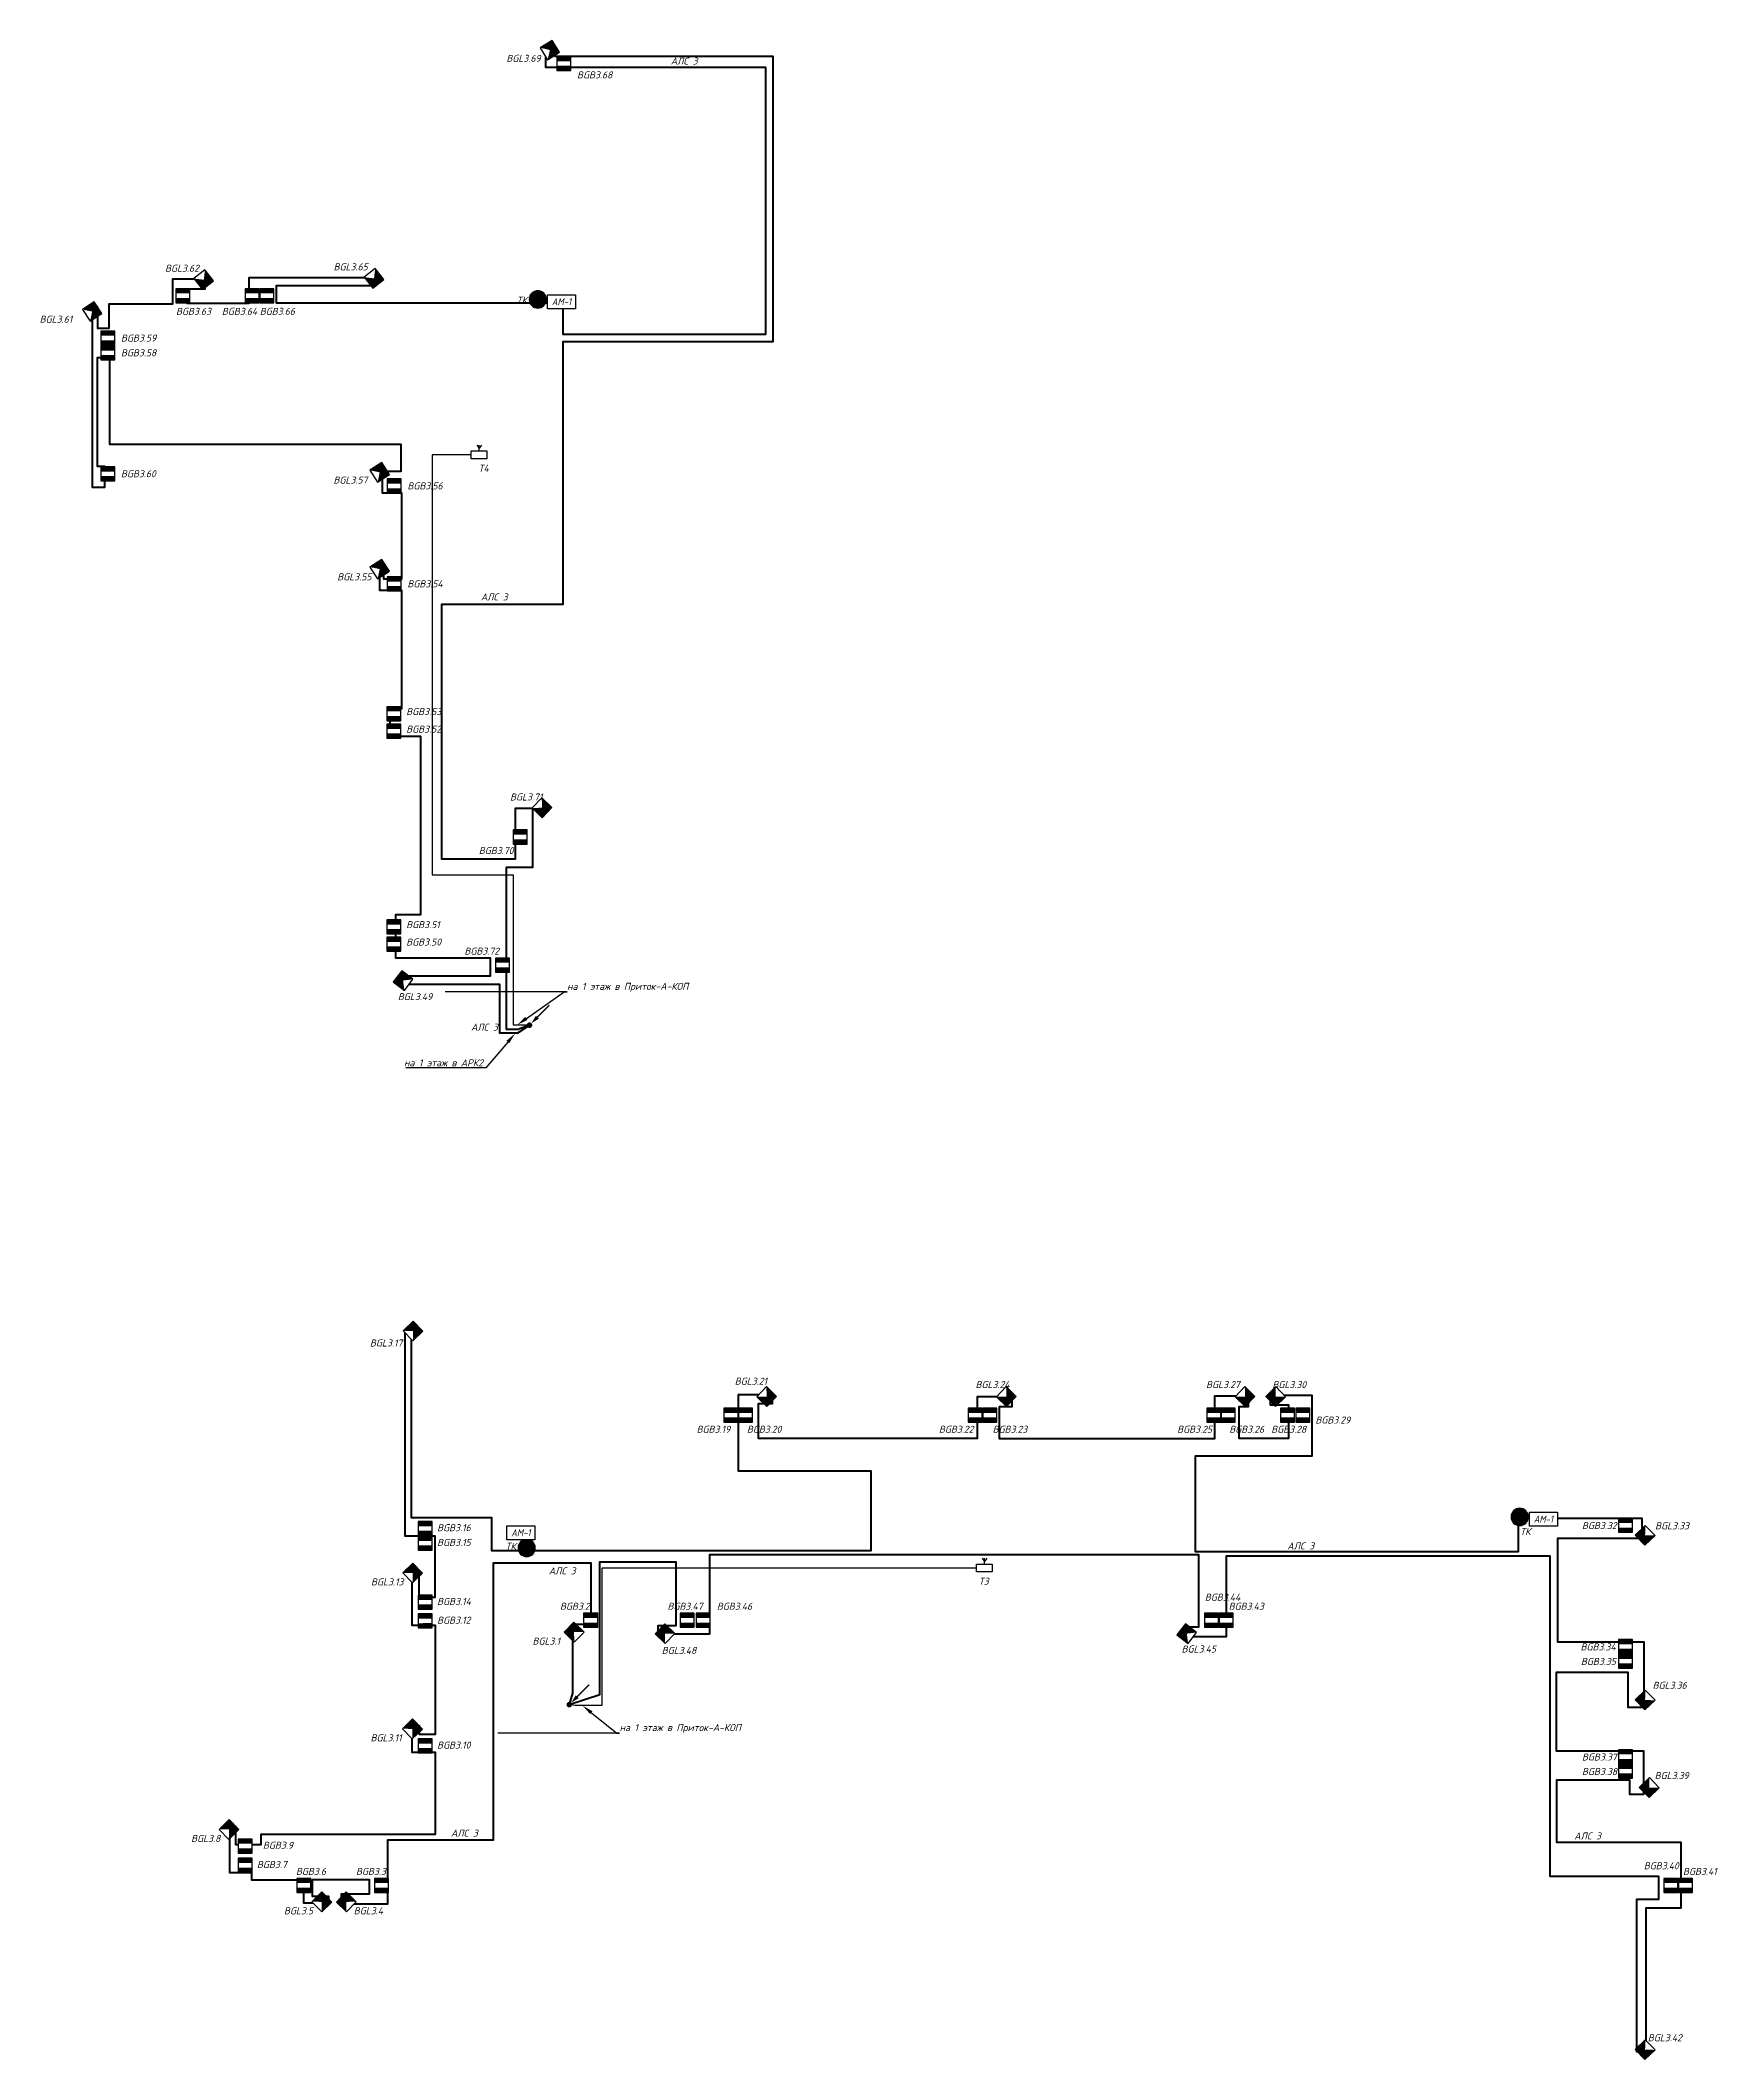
# Model space of a CAD drawing. Extents: x -72636 to 8142370, y -29900 to 852868.
# Drawn here: x 249711 to 309478, y 329819 to 401787 of the extents above; entities that cross this region are included whole.
import ezdxf
from ezdxf import colors
from ezdxf.entities.mleader import LeaderData, LeaderLine
from ezdxf.enums import TextEntityAlignment as Align
from ezdxf.math import Vec2, Vec3

# ---------------------------------------------------------------- set-up
doc = ezdxf.new("R2010")
doc.units = 0
doc.header["$LTSCALE"] = 100
doc.header["$PDMODE"] = 1
doc.header["$PDSIZE"] = 200
for name, color, linetype in [('!!ВОК', 30, 'Continuous'), ('003_ОС', 170, 'Continuous'), ('ODG - ПС', 1, 'Continuous'), ('ODG - Текст', 7, 'Continuous'), ('RC-Позиционные_обозначения', 7, 'Continuous')]:
    doc.layers.add(name, color=color, linetype=linetype)
doc.layers.add('ODG - СОТС', color=7, linetype='Continuous', true_color=0xff5800)
for name, color, linetype, lineweight in [('RC-Извещатели_охранные', 5, 'Continuous', 30), ('RC-Прочее_оборудование', 1, 'Continuous', 30), ('АП_АСУ_ОсновнаяТолстая', 7, 'Continuous', 30), ('Кабельные стояки', 7, 'Continuous', 25), ('текст', 7, 'Continuous', 13)]:
    doc.layers.add(name, color=color, linetype=linetype, lineweight=lineweight)
doc.styles.add('ISOCPEUR', font='isocpeui.ttf', dxfattribs={"height": 250})
doc.linetypes.add('ограждение1', pattern='A,0.25,-0.1,[133,ltypeshp.shx,S=0.1,R=0,X=-0.1,Y=0],-0.1,1', length=1.45)

# ---------------------------------------------------------------- blocks, each defined once
blk = doc.blocks.new('A$C965ac34c')
at = {"layer": '003_ОС', "color": 3, "lineweight": 30, "ltscale": 100}
blk.add_lwpolyline([(0, 284), (560, 284), (560, 0), (0, 0)], close=True, dxfattribs=at)
for points in [[(197, 489), (280, 376)], [(280, 284), (280, 489)], [(363, 489), (280, 376)]]:
    blk.add_lwpolyline(points, dxfattribs=at)
blk = doc.blocks.new('RC-UGO-IOM-02')
at = {"layer": 'RC-Извещатели_охранные'}
blk.add_point((0, 0), dxfattribs=at)
blk.add_wipeout([(2.5, -2.5), (2.5, 2.5), (-2.5, 2.5), (-2.5, -2.5)]).dxf.layer = 'RC-Извещатели_охранные'
blk.add_wipeout([(-2.5, -2.5), (-2.5, 2.5), (2.5, 2.5), (2.5, -2.5)]).dxf.layer = 'RC-Извещатели_охранные'
h = blk.add_hatch(color=256, dxfattribs=at)
h.dxf.hatch_style = 1
h.paths.add_polyline_path([(2.5, 0.8), (2.5, 2.51), (-2.5, 2.5), (-2.5, 0.8)])
h = blk.add_hatch(color=256, dxfattribs=at)
h.dxf.hatch_style = 1
h.paths.add_polyline_path([(2.5, -2.5), (2.5, -0.79), (-2.5, -0.8), (-2.5, -2.5)])
blk.add_lwpolyline([(-2.5, -2.5), (2.5, -2.5), (2.5, 2.5), (-2.5, 2.5)], close=True, dxfattribs=at)
at = {"layer": 'RC-Извещатели_охранные', "style": 'ISOCPEUR'}
blk.add_attdef('PSTN', text='', height=2.5, dxfattribs=at).set_placement((0.98, 2.6), align=Align.BOTTOM_LEFT)
blk = doc.blocks.new('RC-UGO-IOPO-02')
blk.add_wipeout([(2.5, -2.5), (2.5, 2.5), (-2.5, 2.5), (-2.5, -2.5)])
blk.add_wipeout([(-2.5, -2.5), (-2.5, 2.5), (2.5, 2.5), (2.5, -2.5)])
h = blk.add_hatch(color=256)
h.dxf.hatch_style = 1
h.paths.add_polyline_path([(2.5, -2.5), (0, 0), (2.5, 2.5), (-2.5, 2.5), (-2.5, -2.5)])
blk.add_lwpolyline([(-2.5, -2.5), (2.5, -2.5), (2.5, 2.5), (-2.5, 2.5)], close=True)
at = {"style": 'ISOCPEUR'}
blk.add_attdef('PSTN', text='', height=2.5, dxfattribs=at).set_placement((0.98, 2.6), align=Align.BOTTOM_LEFT)
blk = doc.blocks.new('*U34')
at = {"layer": 'ODG - ПС'}
h = blk.add_hatch(color=20, dxfattribs=at)
h.dxf.hatch_style = 1
h.set_gradient(color1=(255, 88, 0), color2=(255, 96, 10), one_color=1, tint=0.52, name='CYLINDER')
h.paths.add_polyline_path([(75, 0, 1), (-75, 0, 1)])
at = {"layer": 'ODG - СОТС', "lineweight": 30}
h = blk.add_hatch(color=7, dxfattribs=at)
h.dxf.hatch_style = 1
h.set_gradient(color1=(255, 255, 255), one_color=1, tint=1, name='INVCYLINDER')
h.paths.add_polyline_path([(-150, 0, 1), (150, 0, 1)])
h.paths.add_polyline_path([(75, 0, -1), (-75, 0, -1)], flags=16)
for radius in [150, 75]:
    blk.add_circle((0, 0), radius, dxfattribs=at)
at = {"layer": 'ODG - Текст', "style": 'ISOCPEUR', "oblique": 15, "width": 0.8}
blk.add_attdef('НОМЕР', text='', height=250, dxfattribs=at).set_placement((0, 325), align=Align.MIDDLE_CENTER)
blk = doc.blocks.new('RC-UGO-AM-01')
blk.add_wipeout([(-4.99, 2.5), (4.99, 2.5), (4.99, -2.5), (-4.99, -2.49)])
blk.add_point((0, 0))
blk.add_wipeout([(4.99, 2.5), (4.99, -2.5), (-4.99, -2.5), (-4.99, 2.5)])
blk.add_wipeout([(-4.99, -2.5), (-4.99, 2.5), (4.99, 2.5), (4.99, -2.5)])
blk.add_lwpolyline([(-4.99, 2.5), (4.99, 2.5), (4.99, -2.5), (-4.99, -2.5), (-4.99, 2.5)], close=True)
blk.add_lwpolyline([(-4.99, 2.5), (-4.99, 2.5)])
blk.add_lwpolyline([(-4.99, 2.5), (-4.99, 2.5)])
at = {"ltscale": 100, "style": 'ISOCPEUR', "width": 0.9}
blk.add_text('АМ-1', height=2.5, dxfattribs=at).set_placement((0, 0), align=Align.MIDDLE)
at = {"style": 'ISOCPEUR'}
blk.add_attdef('PSTN', text='', height=2.5, dxfattribs=at).set_placement((2.32, 2.4), align=Align.BOTTOM_LEFT)
blk = doc.blocks.new('*U65')
blk.add_hatch(color=256).paths.add_polyline_path([(-0.71, -0.71, 1), (0.71, 0.71, 1)])
at = {"const_width": 0.5}
blk.add_lwpolyline([(2.83, 2.83), (7.07, 7.07)], dxfattribs=at)
blk.add_lwpolyline([(0.71, 0.71, 0, 1.5, 0), (2.83, 2.83, 2, 2, 0)], format="xyseb")

msp = doc.modelspace()

# ---------------------------------------------------------------- linework, layer by layer
at = {"layer": '!!ВОК', "color": 6, "linetype": 'ограждение1', "lineweight": 50, "ltscale": 500}
msp.add_lwpolyline([(267140, 366688), (266725, 366530), (266326, 366530), (266326, 372316), (267258, 372316), (267258, 374414), (266625, 374414), (266625, 372602), (264022, 372602), (264022, 381694), (268339, 381694), (268339, 391058), (275818, 391058), (275818, 401210), (268053, 401210), (268053, 401436), (267706, 401436), (267706, 400827), (275549, 400827), (275549, 391307), (268339, 391307), (268339, 392420), (258121, 392420), (258121, 393052), (261668, 393052), (261668, 393321), (257136, 393321), (257136, 392412), (254941, 392412), (254941, 392930), (255581, 392930), (255581, 393277), (254415, 393277), (254415, 392385), (252145, 392385), (252145, 391512), (251762, 391512), (251762, 392279), (251550, 392279), (251550, 390413), (251550, 385868), (252004, 385868), (252004, 386605), (251744, 386605), (251744, 390488), (252171, 390488), (252171, 387397), (262559, 387397), (262559, 386424), (261895, 386424), (261895, 385660), (262576, 385660), (262576, 382586), (261954, 382586), (261954, 383099), (261790, 383099), (261790, 382194), (262584, 382194), (262584, 377964), (262168, 377964), (262168, 376983), (263253, 376983), (263253, 370622), (262365, 370622), (262365, 369088), (265736, 369088), (265736, 368437), (262528, 368437), (262528, 368145), (266072, 368145), (266072, 366414), (266728, 366414)], close=True, dxfattribs=at)
msp.add_lwpolyline([(268559, 342471), (269652, 342832), (269652, 347564), (272349, 347564), (272349, 345282), (271719, 345282), (271719, 344993), (273568, 344993), (273568, 347823), (290980, 347823), (290980, 345237), (290452, 345237), (290452, 344899), (291980, 344899), (291980, 347769), (303499, 347769), (303499, 336362), (307374, 336362), (307374, 335527), (306588, 335527), (306588, 330106), (306931, 330106), (306931, 335228), (308175, 335228), (308175, 337552), (303753, 337552), (303753, 339796), (306333, 339796), (306333, 339277), (306851, 339277), (306851, 340809), (303738, 340809), (303738, 343629), (306278, 343629), (306278, 342379), (306866, 342379), (306866, 344696), (303787, 344696), (303787, 348398), (306787, 348398), (306787, 349100), (302367, 349100), (302367, 347915), (290874, 347915), (290874, 351337), (295026, 351337), (295026, 353487), (293530, 353487), (293530, 353154), (294185, 353154), (294185, 351957), (292424, 351957), (292424, 353092), (292757, 353092), (292757, 353462), (291550, 353462), (291550, 351950), (283891, 351950), (283891, 353096), (284337, 353096), (284337, 353436), (283094, 353436), (283094, 351955), (275296, 351955), (275296, 353203), (275797, 353203), (275797, 353517), (274580, 353517), (274580, 350809), (279308, 350809), (279308, 347950), (265801, 347950), (265801, 349124), (262940, 349124), (262940, 355759), (262695, 355759), (262695, 348488), (263767, 348488), (263767, 346284), (263208, 346284), (263208, 347266), (262945, 347266), (262945, 345301), (263773, 345301), (263773, 341411), (263220, 341411), (263220, 341720), (262943, 341720), (262943, 340772), (263781, 340772), (263781, 337844), (257570, 337844), (257570, 337474), (256673, 337474), (256673, 338122), (256445, 338122), (256445, 336485), (257232, 336485), (257232, 336225), (259085, 336225), (259085, 335401), (259993, 335401), (259993, 335629), (259411, 335629), (259411, 336243), (261424, 336243), (261424, 335714), (260431, 335714), (260431, 335374), (262097, 335374), (262097, 337653), (265857, 337653), (265857, 347530), (269323, 347530), (269323, 345331), (268673, 345331), (268673, 342881), (268559, 342471)], dxfattribs=at)
at = {"color": 4, "ltscale": 100}
for points in [[(265062, 387015), (263671, 387015), (263671, 372044), (266561, 372044), (266561, 366697), (267169, 366697)], [(283070, 347338), (269717, 347338), (269717, 342434), (268762, 342434), (268559, 342471)]]:
    msp.add_lwpolyline(points, dxfattribs=at)

# ---------------------------------------------------------------- block references
at = {"color": 5, "lineweight": 30, "xscale": -2.054613688905472, "yscale": 2.054613688905472, "zscale": 2.054613688905472, "rotation": 180}
for p in [(267437, 392555), (302427, 349162), (267039, 348053)]:
    msp.add_blockref('*U34', p, dxfattribs=at)
for p in [(265062, 386873), (283070, 347198)]:
    msp.add_blockref('A$C965ac34c', p)
at = {"layer": 'Кабельные стояки', "color": 5, "xscale": 100, "yscale": 100, "zscale": 100}
for p in [(267140, 366688), (268559, 342471)]:
    msp.add_blockref('*U65', p, dxfattribs=at)

# ---------------------------------------------------------------- texts
at = {"color": 7, "lineweight": 30, "ltscale": 100, "char_height": 250, "width": 1074.44, "attachment_point": 1, "style": 'ISOCPEUR'}
for insert in [(272175, 401176), (265405, 382074), (265057, 366742), (294146, 348251), (267827, 347363), (264343, 338019), (304368, 337914)]:
    msp.add_mtext('{\\C256;АЛС 3}', dxfattribs=dict(at, insert=insert))
at = {"layer": 'текст', "color": 7, "char_height": 250, "width": 511.65, "attachment_point": 5, "style": 'ISOCPEUR'}
for s, insert in [('ТК', (266868, 392527)), ('Т4', (265507, 386542)), ('ТК', (302627, 348640)), ('ТК', (266471, 348113)), ('Т3', (283327, 346869))]:
    msp.add_mtext(s, dxfattribs=dict(at, insert=insert))

# ---------------------------------------------------------------- leaders
at = {"layer": 'АП_АСУ_ОсновнаяТолстая'}
ml = msp.add_multileader_mtext('Standard', dxfattribs=at)
ml.set_content('на 1 этаж в Приток-А-КОП', color=256, style='ISOCPEUR')
ml.set_leader_properties()
ml.build(insert=Vec2(0, 0))
ml.multileader.update_dxf_attribs({"text_left_attachment_type": 6, "text_right_attachment_type": 6, "dogleg_length": 100, "arrow_head_size": 400})
ctx = ml.context
ctx.base_point, ctx.char_height, ctx.arrow_head_size, ctx.landing_gap_size, ctx.plane_origin = Vec3(268480, 367871, 0), 250, 400, 0, Vec3(277624, 357786, 0)
ctx.left_attachment, ctx.right_attachment = 6, 6
notes = []
notes.append((ctx, [(1, (1, 1, 0), (268380, 367871, 0), (1, 0), 100, [(0, [(266702, 366697, 0)], 0, [])])]))
ctx.mtext.insert, ctx.mtext.width, ctx.mtext.flow_direction = Vec3(268480, 368196, 0), 4570.65, 5
ml = msp.add_multileader_mtext('Standard', dxfattribs=at)
ml.set_content('на 1 этаж в АРК2', color=256, style='ISOCPEUR')
ml.set_leader_properties()
ml.build(insert=Vec2(0, 0))
ml.multileader.update_dxf_attribs({"text_left_attachment_type": 6, "text_right_attachment_type": 6, "dogleg_length": 100, "arrow_head_size": 400})
ctx = ml.context
ctx.base_point, ctx.char_height, ctx.arrow_head_size, ctx.landing_gap_size, ctx.plane_origin = Vec3(262449, 365170, 0), 250, 400, 0, Vec3(272188, 354913, 0)
ctx.left_attachment, ctx.right_attachment, ctx.text_align_type = 6, 6, 2
notes.append((ctx, [(0, (1, 1, 0), (265585, 365170, 0), (-1, 0), 100, [(0, [(266628, 366392, 0)], 0, [])])]))
ctx.mtext.insert, ctx.mtext.width, ctx.mtext.alignment, ctx.mtext.flow_direction = Vec3(265485, 365470, 0), 4570.65, 3, 5
ml = msp.add_multileader_mtext('Standard', dxfattribs=at)
ml.set_content('на 1 этаж в Приток-А-КОП', color=256, style='ISOCPEUR')
ml.set_leader_properties()
ml.build(insert=Vec2(0, 0))
ml.multileader.update_dxf_attribs({"text_left_attachment_type": 6, "text_right_attachment_type": 6, "dogleg_length": 100, "arrow_head_size": 400})
ctx = ml.context
ctx.base_point, ctx.char_height, ctx.arrow_head_size, ctx.landing_gap_size, ctx.plane_origin = Vec3(270353, 341453, 0), 250, 400, 0, Vec3(279497, 334178, 0)
ctx.left_attachment, ctx.right_attachment = 6, 6
notes.append((ctx, [(1, (1, 1, 0), (270253, 341453, 0), (1, 0), 100, [(0, [(269033, 342434, 0)], 0, [])])]))
ctx.mtext.insert, ctx.mtext.width, ctx.mtext.flow_direction = Vec3(270353, 341778, 0), 4570.65, 5
for ctx, leaders in notes:
    for number, flags, end, landing, length, lines in leaders:
        leader = LeaderData()
        leader.index, (leader.has_last_leader_line, leader.has_dogleg_vector, leader.attachment_direction) = number, flags
        leader.last_leader_point, leader.dogleg_vector, leader.dogleg_length = Vec3(end), Vec3(landing), length
        for number, points, colour, breaks in lines:
            line = LeaderLine()
            line.index, line.vertices, line.color, line.breaks = number, Vec3.list(points), colors.encode_raw_color(colour), breaks
            leader.lines.append(line)
        ctx.leaders.append(leader)

# ---------------------------------------------------------------- next in the draw order: block references
at = {"layer": 'RC-Извещатели_охранные', "color": 1, "lineweight": 30, "ltscale": 30}
ref = msp.add_blockref('RC-UGO-IOM-02', (268367, 400965), dxfattribs=dict(at, xscale=100, yscale=100, zscale=100))
ref.add_attrib('PSTN', 'BGB3.68', (268836, 400430), dxfattribs={"layer": 'RC-Позиционные_обозначения', "height": 250, "style": 'ISOCPEUR'})
at = {"layer": 'RC-Извещатели_охранные', "lineweight": 30, "ltscale": 30}
ref = msp.add_blockref('RC-UGO-IOPO-02', (261599, 393305), dxfattribs=dict(at, xscale=100.0000000000001, yscale=100.0000000000001, zscale=100.0000000000001, rotation=128.3801559069718))
ref.add_attrib('PSTN', 'BGL3.65', dxfattribs={"layer": 'RC-Позиционные_обозначения', "height": 250, "style": 'ISOCPEUR'}).set_placement((260768, 393515), align=Align.BOTTOM_CENTER)
at = {"layer": 'RC-Извещатели_охранные', "color": 1, "lineweight": 30, "ltscale": 30}
ref = msp.add_blockref('RC-UGO-IOM-02', (254792, 392687), dxfattribs=dict(at, xscale=100, yscale=100, zscale=100))
ref.add_attrib('PSTN', 'BGB3.63', (254544, 392004), dxfattribs={"layer": 'RC-Позиционные_обозначения', "height": 250, "style": 'ISOCPEUR'})
ref = msp.add_blockref('RC-UGO-IOM-02', (257255, 392687), dxfattribs=dict(at, xscale=100, yscale=100, zscale=100))
ref.add_attrib('PSTN', 'BGB3.64', (256178, 392004), dxfattribs={"layer": 'RC-Позиционные_обозначения', "height": 250, "style": 'ISOCPEUR'})
ref = msp.add_blockref('RC-UGO-IOM-02', (252115, 391177), dxfattribs=dict(at, xscale=100, yscale=100, zscale=100))
ref.add_attrib('PSTN', 'BGB3.59', (252583, 391053), dxfattribs={"layer": 'RC-Позиционные_обозначения', "height": 250, "style": 'ISOCPEUR'})
ref = msp.add_blockref('RC-UGO-IOM-02', (252115, 386341), dxfattribs=dict(at, xscale=100, yscale=100, zscale=100))
ref.add_attrib('PSTN', 'BGB3.60', (252583, 386217), dxfattribs={"layer": 'RC-Позиционные_обозначения', "height": 250, "style": 'ISOCPEUR'})
ref = msp.add_blockref('RC-UGO-IOM-02', (262321, 385905), dxfattribs=dict(at, xscale=100, yscale=100, zscale=100))
ref.add_attrib('PSTN', 'BGB3.56', (262790, 385782), dxfattribs={"layer": 'RC-Позиционные_обозначения', "height": 250, "style": 'ISOCPEUR'})
ref = msp.add_blockref('RC-UGO-IOM-02', (262321, 382417), dxfattribs=dict(at, xscale=100, yscale=100, zscale=100))
ref.add_attrib('PSTN', 'BGB3.54', (262790, 382293), dxfattribs={"layer": 'RC-Позиционные_обозначения', "height": 250, "style": 'ISOCPEUR'})
ref = msp.add_blockref('RC-UGO-IOM-02', (262303, 377164), dxfattribs=dict(at, xscale=100, yscale=100, zscale=100))
ref.add_attrib('PSTN', 'BGB3.52', (262748, 377114), dxfattribs={"layer": 'RC-Позиционные_обозначения', "height": 250, "style": 'ISOCPEUR'})
at = {"layer": 'RC-Извещатели_охранные', "lineweight": 30, "ltscale": 30}
ref = msp.add_blockref('RC-UGO-IOPO-02', (267587, 374436), dxfattribs=dict(at, xscale=-100, yscale=100, zscale=100, rotation=315.9947939755152))
ref.add_attrib('PSTN', 'BGL3.71', dxfattribs={"layer": 'RC-Позиционные_обозначения', "height": 250, "style": 'ISOCPEUR'}).set_placement((267025, 374620), align=Align.BOTTOM_CENTER)
at = {"layer": 'RC-Извещатели_охранные', "color": 1, "lineweight": 30, "ltscale": 30}
ref = msp.add_blockref('RC-UGO-IOM-02', (266804, 373394), dxfattribs=dict(at, xscale=100, yscale=100, zscale=100))
ref.add_attrib('PSTN', 'BGB3.70', (265334, 372786), dxfattribs={"layer": 'RC-Позиционные_обозначения', "height": 250, "style": 'ISOCPEUR'})
ref = msp.add_blockref('RC-UGO-IOM-02', (262303, 369576), dxfattribs=dict(at, xscale=100, yscale=100, zscale=100))
ref.add_attrib('PSTN', 'BGB3.50', (262748, 369526), dxfattribs={"layer": 'RC-Позиционные_обозначения', "height": 250, "style": 'ISOCPEUR'})
ref = msp.add_blockref('RC-UGO-IOM-02', (266176, 368830), dxfattribs=dict(at, xscale=100, yscale=100, zscale=100))
ref.add_attrib('PSTN', 'BGB3.72', (264821, 369202), dxfattribs={"layer": 'RC-Позиционные_обозначения', "height": 250, "style": 'ISOCPEUR'})
at = {"layer": 'RC-Извещатели_охранные', "lineweight": 30, "ltscale": 30}
ref = msp.add_blockref('RC-UGO-IOPO-02', (262636, 368278), dxfattribs=dict(at, xscale=100.0000000000001, yscale=100.0000000000001, zscale=100.0000000000001, rotation=322.4839867541859))
ref.add_attrib('PSTN', 'BGL3.49', dxfattribs={"layer": 'RC-Позиционные_обозначения', "height": 250, "style": 'ISOCPEUR'}).set_placement((263062, 367504), align=Align.BOTTOM_CENTER)
ref = msp.add_blockref('RC-UGO-IOPO-02', (262991, 355789), dxfattribs=dict(at, xscale=-100, yscale=100, zscale=100, rotation=44.21171226269389))
ref.add_attrib('PSTN', 'BGL3.17', dxfattribs={"layer": 'RC-Позиционные_обозначения', "height": 250, "style": 'ISOCPEUR'}).set_placement((262032, 355160), align=Align.BOTTOM_CENTER)
at = {"layer": 'RC-Извещатели_охранные', "color": 1, "lineweight": 30, "ltscale": 30}
ref = msp.add_blockref('RC-UGO-IOM-02', (274839, 352788), dxfattribs=dict(at, xscale=100, yscale=100, zscale=100))
ref.add_attrib('PSTN', 'BGB3.20', (274886, 352159), dxfattribs={"layer": 'RC-Позиционные_обозначения', "height": 250, "style": 'ISOCPEUR'})
ref = msp.add_blockref('RC-UGO-IOM-02', (283018, 352788), dxfattribs=dict(at, xscale=100, yscale=100, zscale=100))
ref.add_attrib('PSTN', 'BGB3.22', (281729, 352159), dxfattribs={"layer": 'RC-Позиционные_обозначения', "height": 250, "style": 'ISOCPEUR'})
ref = msp.add_blockref('RC-UGO-IOM-02', (291522, 352788), dxfattribs=dict(at, xscale=100, yscale=100, zscale=100))
ref.add_attrib('PSTN', 'BGB3.25', (290221, 352159), dxfattribs={"layer": 'RC-Позиционные_обозначения', "height": 250, "style": 'ISOCPEUR'})
ref = msp.add_blockref('RC-UGO-IOM-02', (306197, 348862), dxfattribs=dict(at, xscale=100, yscale=100, zscale=100))
ref.add_attrib('PSTN', 'BGB3.32', (304644, 348726), dxfattribs={"layer": 'RC-Позиционные_обозначения', "height": 250, "style": 'ISOCPEUR'})
ref = msp.add_blockref('RC-UGO-IOM-02', (263427, 348227), dxfattribs=dict(at, xscale=100, yscale=100, zscale=100))
ref.add_attrib('PSTN', 'BGB3.15', (263850, 348128), dxfattribs={"layer": 'RC-Позиционные_обозначения', "height": 250, "style": 'ISOCPEUR'})
ref = msp.add_blockref('RC-UGO-IOM-02', (291446, 345477), dxfattribs=dict(at, xscale=100, yscale=100, zscale=100))
ref.add_attrib('PSTN', 'BGB3.44', (291206, 346173), dxfattribs={"layer": 'RC-Позиционные_обозначения', "height": 250, "style": 'ISOCPEUR'})
ref = msp.add_blockref('RC-UGO-IOM-02', (263427, 345454), dxfattribs=dict(at, xscale=100, yscale=100, zscale=100))
ref.add_attrib('PSTN', 'BGB3.12', (263850, 345355), dxfattribs={"layer": 'RC-Позиционные_обозначения', "height": 250, "style": 'ISOCPEUR'})
ref = msp.add_blockref('RC-UGO-IOM-02', (269320, 345477), dxfattribs=dict(at, xscale=100, yscale=100, zscale=100))
ref.add_attrib('PSTN', 'BGB3.2', (268226, 345850), dxfattribs={"layer": 'RC-Позиционные_обозначения', "height": 250, "style": 'ISOCPEUR'})
ref = msp.add_blockref('RC-UGO-IOM-02', (272758, 345477), dxfattribs=dict(at, xscale=100, yscale=100, zscale=100))
ref.add_attrib('PSTN', 'BGB3.47', (272058, 345850), dxfattribs={"layer": 'RC-Позиционные_обозначения', "height": 250, "style": 'ISOCPEUR'})
ref = msp.add_blockref('RC-UGO-IOM-02', (306197, 344540), dxfattribs=dict(at, xscale=100, yscale=100, zscale=100))
ref.add_attrib('PSTN', 'BGB3.34', (304595, 344403), dxfattribs={"layer": 'RC-Позиционные_обозначения', "height": 250, "style": 'ISOCPEUR'})
at = {"layer": 'RC-Извещатели_охранные', "lineweight": 30, "ltscale": 30}
ref = msp.add_blockref('RC-UGO-IOPO-02', (306896, 342633), dxfattribs=dict(at, xscale=100.0000000000001, yscale=100.0000000000001, zscale=100.0000000000001, rotation=44.05128327787124))
ref.add_attrib('PSTN', 'BGL3.36', dxfattribs={"layer": 'RC-Позиционные_обозначения', "height": 250, "style": 'ISOCPEUR'}).set_placement((307769, 342959), align=Align.BOTTOM_CENTER)
at = {"layer": 'RC-Извещатели_охранные', "color": 1, "lineweight": 30, "ltscale": 30}
ref = msp.add_blockref('RC-UGO-IOM-02', (263427, 341002), dxfattribs=dict(at, xscale=100, yscale=100, zscale=100))
ref.add_attrib('PSTN', 'BGB3.10', (263850, 340904), dxfattribs={"layer": 'RC-Позиционные_обозначения', "height": 250, "style": 'ISOCPEUR'})
ref = msp.add_blockref('RC-UGO-IOM-02', (306197, 340615), dxfattribs=dict(at, xscale=100, yscale=100, zscale=100))
ref.add_attrib('PSTN', 'BGB3.37', (304645, 340479), dxfattribs={"layer": 'RC-Позиционные_обозначения', "height": 250, "style": 'ISOCPEUR'})
ref = msp.add_blockref('RC-UGO-IOM-02', (307810, 336029), dxfattribs=dict(at, xscale=100, yscale=100, zscale=100))
ref.add_attrib('PSTN', 'BGB3.40', (306848, 336603), dxfattribs={"layer": 'RC-Позиционные_обозначения', "height": 250, "style": 'ISOCPEUR'})
ref = msp.add_blockref('RC-UGO-IOM-02', (259097, 336029), dxfattribs=dict(at, xscale=100, yscale=100, zscale=100))
ref.add_attrib('PSTN', 'BGB3.6', (258817, 336402), dxfattribs={"layer": 'RC-Позиционные_обозначения', "height": 250, "style": 'ISOCPEUR'})
ref = msp.add_blockref('RC-UGO-IOM-02', (261866, 336029), dxfattribs=dict(at, xscale=100, yscale=100, zscale=100))
ref.add_attrib('PSTN', 'BGB3.3', (260957, 336402), dxfattribs={"layer": 'RC-Позиционные_обозначения', "height": 250, "style": 'ISOCPEUR'})
at = {"layer": 'RC-Извещатели_охранные', "lineweight": 30, "ltscale": 30}
ref = msp.add_blockref('RC-UGO-IOPO-02', (306896, 330172), dxfattribs=dict(at, xscale=100.0000000000001, yscale=100.0000000000001, zscale=100.0000000000001, rotation=44.05128327787124))
ref.add_attrib('PSTN', 'BGL3.42', dxfattribs={"layer": 'RC-Позиционные_обозначения', "height": 250, "style": 'ISOCPEUR'}).set_placement((307598, 330398), align=Align.BOTTOM_CENTER)
at = {"layer": 'RC-Прочее_оборудование', "lineweight": 30, "ltscale": 30, "xscale": 100, "yscale": 100, "zscale": 100}
for p in [(268282, 392473), (303271, 349081), (266833, 348598)]:
    msp.add_blockref('RC-UGO-AM-01', p, dxfattribs=at)

# ---------------------------------------------------------------- next in the draw order: block references
at = {"layer": 'RC-Извещатели_охранные', "lineweight": 30, "ltscale": 30}
ref = msp.add_blockref('RC-UGO-IOPO-02', (267868, 401443), dxfattribs=dict(at, xscale=100.0000000000001, yscale=100.0000000000001, zscale=100.0000000000001, rotation=211.6653352856133))
ref.add_attrib('PSTN', 'BGL3.69', dxfattribs={"layer": 'RC-Позиционные_обозначения', "height": 250, "style": 'ISOCPEUR'}).set_placement((266927, 400946), align=Align.BOTTOM_CENTER)
ref = msp.add_blockref('RC-UGO-IOPO-02', (255534, 393256), dxfattribs=dict(at, xscale=100.0000000000001, yscale=100.0000000000001, zscale=100.0000000000001, rotation=128.3801559069718))
ref.add_attrib('PSTN', 'BGL3.62', dxfattribs={"layer": 'RC-Позиционные_обозначения', "height": 250, "style": 'ISOCPEUR'}).set_placement((254756, 393465), align=Align.BOTTOM_CENTER)
ref = msp.add_blockref('RC-UGO-IOPO-02', (251553, 392122), dxfattribs=dict(at, xscale=100.0000000000001, yscale=100.0000000000001, zscale=100.0000000000001, rotation=213.182182145699))
ref.add_attrib('PSTN', 'BGL3.61', dxfattribs={"layer": 'RC-Позиционные_обозначения', "height": 250, "style": 'ISOCPEUR'}).set_placement((250265, 391648), align=Align.BOTTOM_CENTER)
at = {"layer": 'RC-Извещатели_охранные', "color": 1, "lineweight": 30, "ltscale": 30}
ref = msp.add_blockref('RC-UGO-IOM-02', (257776, 392687), dxfattribs=dict(at, xscale=100, yscale=100, zscale=100))
ref.add_attrib('PSTN', 'BGB3.66', (257528, 392004), dxfattribs={"layer": 'RC-Позиционные_обозначения', "height": 250, "style": 'ISOCPEUR'})
ref = msp.add_blockref('RC-UGO-IOM-02', (252115, 390651), dxfattribs=dict(at, xscale=100, yscale=100, zscale=100))
ref.add_attrib('PSTN', 'BGB3.58', (252583, 390527), dxfattribs={"layer": 'RC-Позиционные_обозначения', "height": 250, "style": 'ISOCPEUR'})
at = {"layer": 'RC-Извещатели_охранные', "lineweight": 30, "ltscale": 30}
ref = msp.add_blockref('RC-UGO-IOPO-02', (261801, 386391), dxfattribs=dict(at, xscale=100.0000000000001, yscale=100.0000000000001, zscale=100.0000000000001, rotation=213.182182145699))
ref.add_attrib('PSTN', 'BGL3.57', dxfattribs={"layer": 'RC-Позиционные_обозначения', "height": 250, "style": 'ISOCPEUR'}).set_placement((260761, 385917), align=Align.BOTTOM_CENTER)
ref = msp.add_blockref('RC-UGO-IOPO-02', (261801, 382943), dxfattribs=dict(at, xscale=100.0000000000001, yscale=100.0000000000001, zscale=100.0000000000001, rotation=213.182182145699))
ref.add_attrib('PSTN', 'BGL3.55', dxfattribs={"layer": 'RC-Позиционные_обозначения', "height": 250, "style": 'ISOCPEUR'}).set_placement((260899, 382469), align=Align.BOTTOM_CENTER)
at = {"layer": 'RC-Извещатели_охранные', "color": 1, "lineweight": 30, "ltscale": 30}
ref = msp.add_blockref('RC-UGO-IOM-02', (262303, 377789), dxfattribs=dict(at, xscale=100, yscale=100, zscale=100))
ref.add_attrib('PSTN', 'BGB3.53', (262748, 377739), dxfattribs={"layer": 'RC-Позиционные_обозначения', "height": 250, "style": 'ISOCPEUR'})
ref = msp.add_blockref('RC-UGO-IOM-02', (262303, 370195), dxfattribs=dict(at, xscale=100, yscale=100, zscale=100))
ref.add_attrib('PSTN', 'BGB3.51', (262748, 370145), dxfattribs={"layer": 'RC-Позиционные_обозначения', "height": 250, "style": 'ISOCPEUR'})
ref = msp.add_blockref('RC-UGO-IOM-02', (274321, 352788), dxfattribs=dict(at, xscale=100, yscale=100, zscale=100))
ref.add_attrib('PSTN', 'BGB3.19', (273094, 352159), dxfattribs={"layer": 'RC-Позиционные_обозначения', "height": 250, "style": 'ISOCPEUR'})
ref = msp.add_blockref('RC-UGO-IOM-02', (283544, 352788), dxfattribs=dict(at, xscale=100, yscale=100, zscale=100))
ref.add_attrib('PSTN', 'BGB3.23', (283644, 352159), dxfattribs={"layer": 'RC-Позиционные_обозначения', "height": 250, "style": 'ISOCPEUR'})
ref = msp.add_blockref('RC-UGO-IOM-02', (292035, 352788), dxfattribs=dict(at, xscale=100, yscale=100, zscale=100))
ref.add_attrib('PSTN', 'BGB3.26', (292077, 352159), dxfattribs={"layer": 'RC-Позиционные_обозначения', "height": 250, "style": 'ISOCPEUR'})
ref = msp.add_blockref('RC-UGO-IOM-02', (263427, 348751), dxfattribs=dict(at, xscale=100, yscale=100, zscale=100))
ref.add_attrib('PSTN', 'BGB3.16', (263850, 348652), dxfattribs={"layer": 'RC-Позиционные_обозначения', "height": 250, "style": 'ISOCPEUR'})
at = {"layer": 'RC-Извещатели_охранные', "lineweight": 30, "ltscale": 30}
ref = msp.add_blockref('RC-UGO-IOPO-02', (306896, 348506), dxfattribs=dict(at, xscale=100.0000000000001, yscale=100.0000000000001, zscale=100.0000000000001, rotation=44.05128327787124))
ref.add_attrib('PSTN', 'BGL3.33', dxfattribs={"layer": 'RC-Позиционные_обозначения', "height": 250, "style": 'ISOCPEUR'}).set_placement((307857, 348645), align=Align.BOTTOM_CENTER)
at = {"layer": 'RC-Извещатели_охранные', "color": 1, "lineweight": 30, "ltscale": 30}
ref = msp.add_blockref('RC-UGO-IOM-02', (263427, 346124), dxfattribs=dict(at, xscale=100, yscale=100, zscale=100))
ref.add_attrib('PSTN', 'BGB3.14', (263850, 346025), dxfattribs={"layer": 'RC-Позиционные_обозначения', "height": 250, "style": 'ISOCPEUR'})
ref = msp.add_blockref('RC-UGO-IOM-02', (273326, 345477), dxfattribs=dict(at, xscale=100, yscale=100, zscale=100))
ref.add_attrib('PSTN', 'BGB3.46', (273816, 345850), dxfattribs={"layer": 'RC-Позиционные_обозначения', "height": 250, "style": 'ISOCPEUR'})
ref = msp.add_blockref('RC-UGO-IOM-02', (291968, 345477), dxfattribs=dict(at, xscale=100, yscale=100, zscale=100))
ref.add_attrib('PSTN', 'BGB3.43', (292054, 345850), dxfattribs={"layer": 'RC-Позиционные_обозначения', "height": 250, "style": 'ISOCPEUR'})
at = {"layer": 'RC-Извещатели_охранные', "lineweight": 30, "ltscale": 30}
ref = msp.add_blockref('RC-UGO-IOPO-02', (268730, 345054), dxfattribs=dict(at, xscale=100, yscale=100, zscale=100, rotation=315.7882877373061))
ref.add_attrib('PSTN', 'BGL3.1', dxfattribs={"layer": 'RC-Позиционные_обозначения', "height": 250, "style": 'ISOCPEUR'}).set_placement((267739, 344535), align=Align.BOTTOM_CENTER)
at = {"layer": 'RC-Извещатели_охранные', "color": 1, "lineweight": 30, "ltscale": 30}
ref = msp.add_blockref('RC-UGO-IOM-02', (306197, 344020), dxfattribs=dict(at, xscale=100, yscale=100, zscale=100))
ref.add_attrib('PSTN', 'BGB3.35', (304607, 343884), dxfattribs={"layer": 'RC-Позиционные_обозначения', "height": 250, "style": 'ISOCPEUR'})
at = {"layer": 'RC-Извещатели_охранные', "lineweight": 30, "ltscale": 30}
ref = msp.add_blockref('RC-UGO-IOPO-02', (262969, 341606), dxfattribs=dict(at, xscale=-100, yscale=100, zscale=100, rotation=44.21171226269389))
ref.add_attrib('PSTN', 'BGL3.11', dxfattribs={"layer": 'RC-Позиционные_обозначения', "height": 250, "style": 'ISOCPEUR'}).set_placement((262030, 341088), align=Align.BOTTOM_CENTER)
at = {"layer": 'RC-Извещатели_охранные', "color": 1, "lineweight": 30, "ltscale": 30}
ref = msp.add_blockref('RC-UGO-IOM-02', (306197, 340098), dxfattribs=dict(at, xscale=100, yscale=100, zscale=100))
ref.add_attrib('PSTN', 'BGB3.38', (304645, 339961), dxfattribs={"layer": 'RC-Позиционные_обозначения', "height": 250, "style": 'ISOCPEUR'})
ref = msp.add_blockref('RC-UGO-IOM-02', (257004, 336744), dxfattribs=dict(at, xscale=100, yscale=100, zscale=100))
ref.add_attrib('PSTN', 'BGB3.7', (257427, 336645), dxfattribs={"layer": 'RC-Позиционные_обозначения', "height": 250, "style": 'ISOCPEUR'})
ref = msp.add_blockref('RC-UGO-IOM-02', (308331, 336029), dxfattribs=dict(at, xscale=100, yscale=100, zscale=100))
ref.add_attrib('PSTN', 'BGB3.41', (308246, 336402), dxfattribs={"layer": 'RC-Позиционные_обозначения', "height": 250, "style": 'ISOCPEUR'})
at = {"layer": 'RC-Извещатели_охранные', "lineweight": 30, "ltscale": 30}
ref = msp.add_blockref('RC-UGO-IOPO-02', (259739, 335441), dxfattribs=dict(at, xscale=-100, yscale=100, zscale=100, rotation=44.21171226269389))
ref.add_attrib('PSTN', 'BGL3.5', dxfattribs={"layer": 'RC-Позиционные_обозначения', "height": 250, "style": 'ISOCPEUR'}).set_placement((258910, 334923), align=Align.BOTTOM_CENTER)

# ---------------------------------------------------------------- next in the draw order: block references
ref = msp.add_blockref('RC-UGO-IOPO-02', (275589, 353452), dxfattribs=dict(at, xscale=-100, yscale=100, zscale=100, rotation=315.9487167221288))
ref.add_attrib('PSTN', 'BGL3.21', dxfattribs={"layer": 'RC-Позиционные_обозначения', "height": 250, "style": 'ISOCPEUR'}).set_placement((275029, 353798), align=Align.BOTTOM_CENTER)
ref = msp.add_blockref('RC-UGO-IOPO-02', (284131, 353452), dxfattribs=dict(at, xscale=-100, yscale=100, zscale=100, rotation=315.9487167221288))
ref.add_attrib('PSTN', 'BGL3.24', dxfattribs={"layer": 'RC-Позиционные_обозначения', "height": 250, "style": 'ISOCPEUR'}).set_placement((283642, 353678), align=Align.BOTTOM_CENTER)
ref = msp.add_blockref('RC-UGO-IOPO-02', (292636, 353452), dxfattribs=dict(at, xscale=-100, yscale=100, zscale=100, rotation=315.9487167221288))
ref.add_attrib('PSTN', 'BGL3.27', dxfattribs={"layer": 'RC-Позиционные_обозначения', "height": 250, "style": 'ISOCPEUR'}).set_placement((291851, 353678), align=Align.BOTTOM_CENTER)
at = {"layer": 'RC-Извещатели_охранные', "color": 1, "lineweight": 30, "ltscale": 30}
ref = msp.add_blockref('RC-UGO-IOM-02', (294154, 352788), dxfattribs=dict(at, xscale=100, yscale=100, zscale=100))
ref.add_attrib('PSTN', 'BGB3.28', (293572, 352159), dxfattribs={"layer": 'RC-Позиционные_обозначения', "height": 250, "style": 'ISOCPEUR'})
at = {"layer": 'RC-Извещатели_охранные', "lineweight": 30, "ltscale": 30}
ref = msp.add_blockref('RC-UGO-IOPO-02', (262978, 347162), dxfattribs=dict(at, xscale=-100, yscale=100, zscale=100, rotation=44.21171226269389))
ref.add_attrib('PSTN', 'BGL3.13', dxfattribs={"layer": 'RC-Позиционные_обозначения', "height": 250, "style": 'ISOCPEUR'}).set_placement((262071, 346644), align=Align.BOTTOM_CENTER)
ref = msp.add_blockref('RC-UGO-IOPO-02', (271967, 344998), dxfattribs=dict(at, xscale=100, yscale=100, zscale=100, rotation=315.7882877373061))
ref.add_attrib('PSTN', 'BGL3.48', dxfattribs={"layer": 'RC-Позиционные_обозначения', "height": 250, "style": 'ISOCPEUR'}).set_placement((272470, 344203), align=Align.BOTTOM_CENTER)
ref = msp.add_blockref('RC-UGO-IOPO-02', (290564, 345000), dxfattribs=dict(at, xscale=100.0000000000001, yscale=100.0000000000001, zscale=100.0000000000001, rotation=322.4839867541859))
ref.add_attrib('PSTN', 'BGL3.45', dxfattribs={"layer": 'RC-Позиционные_обозначения', "height": 250, "style": 'ISOCPEUR'}).set_placement((290991, 344253), align=Align.BOTTOM_CENTER)
ref = msp.add_blockref('RC-UGO-IOPO-02', (307042, 339516), dxfattribs=dict(at, xscale=100.0000000000001, yscale=100.0000000000001, zscale=100.0000000000001, rotation=44.05128327787124))
ref.add_attrib('PSTN', 'BGL3.39', dxfattribs={"layer": 'RC-Позиционные_обозначения', "height": 250, "style": 'ISOCPEUR'}).set_placement((307843, 339742), align=Align.BOTTOM_CENTER)
at = {"layer": 'RC-Извещатели_охранные', "color": 1, "lineweight": 30, "ltscale": 30}
ref = msp.add_blockref('RC-UGO-IOM-02', (257004, 337431), dxfattribs=dict(at, xscale=100, yscale=100, zscale=100))
ref.add_attrib('PSTN', 'BGB3.9', (257640, 337332), dxfattribs={"layer": 'RC-Позиционные_обозначения', "height": 250, "style": 'ISOCPEUR'})
at = {"layer": 'RC-Извещатели_охранные', "lineweight": 30, "ltscale": 30}
ref = msp.add_blockref('RC-UGO-IOPO-02', (260613, 335441), dxfattribs=dict(at, xscale=100, yscale=100, zscale=100, rotation=315.7882877373061))
ref.add_attrib('PSTN', 'BGL3.4', dxfattribs={"layer": 'RC-Позиционные_обозначения', "height": 250, "style": 'ISOCPEUR'}).set_placement((261398, 334923), align=Align.BOTTOM_CENTER)

# ---------------------------------------------------------------- next in the draw order: block references
at = {"layer": 'RC-Извещатели_охранные', "color": 1, "lineweight": 30, "ltscale": 30}
ref = msp.add_blockref('RC-UGO-IOM-02', (294694, 352788), dxfattribs=dict(at, xscale=100, yscale=100, zscale=100))
ref.add_attrib('PSTN', 'BGB3.29', (295146, 352490), dxfattribs={"layer": 'RC-Позиционные_обозначения', "height": 250, "style": 'ISOCPEUR'})
at = {"layer": 'RC-Извещатели_охранные', "lineweight": 30, "ltscale": 30}
ref = msp.add_blockref('RC-UGO-IOPO-02', (256430, 338021), dxfattribs=dict(at, xscale=-100, yscale=100, zscale=100, rotation=44.21171226269389))
ref.add_attrib('PSTN', 'BGL3.8', dxfattribs={"layer": 'RC-Позиционные_обозначения', "height": 250, "style": 'ISOCPEUR'}).set_placement((255604, 337502), align=Align.BOTTOM_CENTER)

# ---------------------------------------------------------------- next in the draw order: block references
ref = msp.add_blockref('RC-UGO-IOPO-02', (293727, 353452), dxfattribs=dict(at, xscale=100.0000000000001, yscale=100.0000000000001, zscale=100.0000000000001, rotation=44.05128327787124))
ref.add_attrib('PSTN', 'BGL3.30', dxfattribs={"layer": 'RC-Позиционные_обозначения', "height": 250, "style": 'ISOCPEUR'}).set_placement((294216, 353678), align=Align.BOTTOM_CENTER)

doc.saveas('drawing.dxf')
